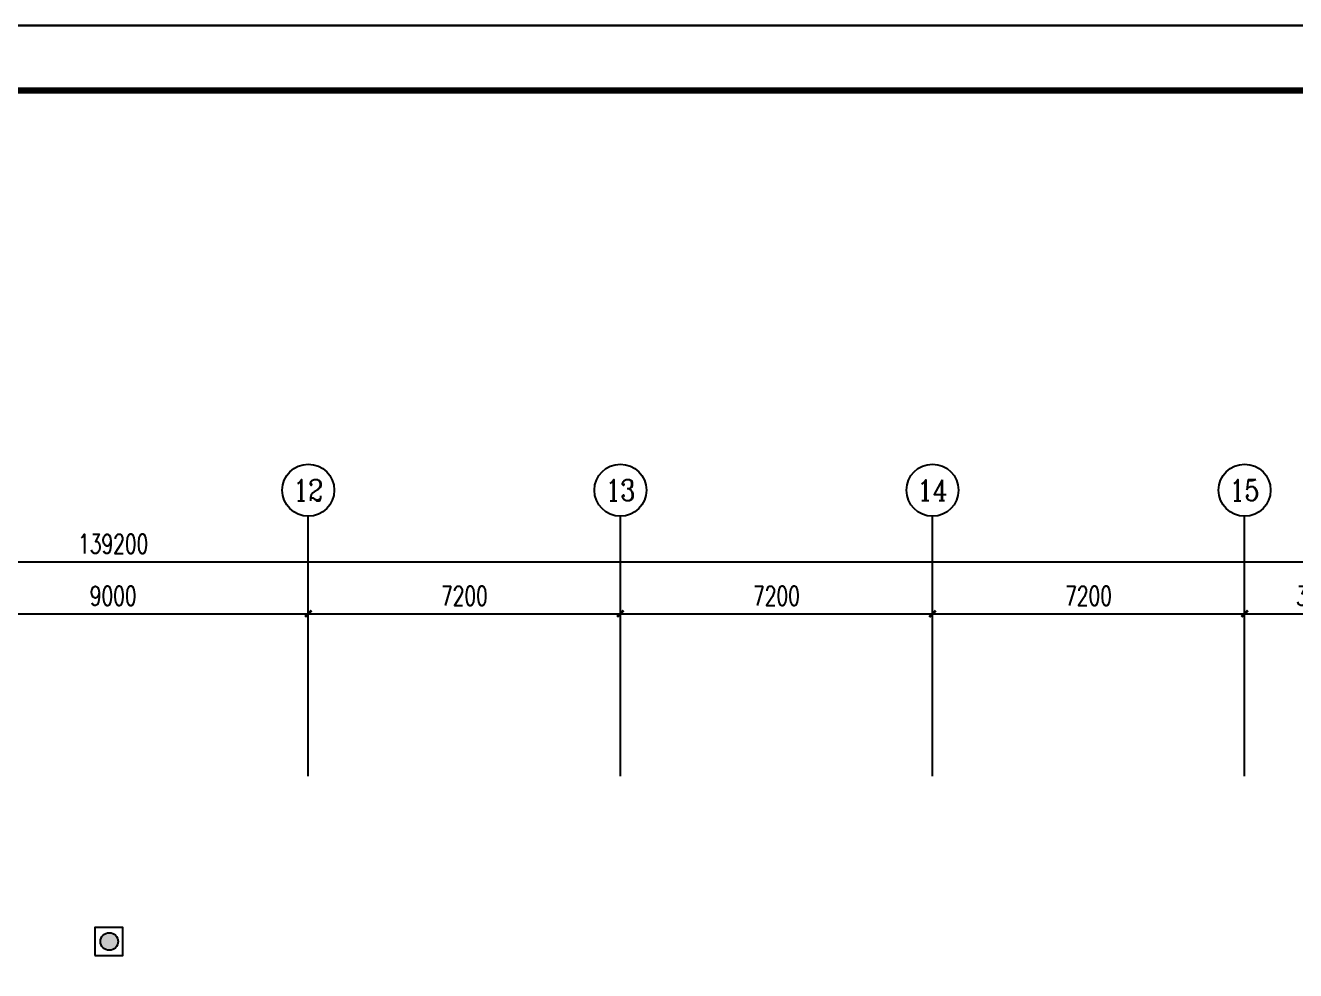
# Model space of a CAD drawing. Extents: x 1398449 to 2142961, y 256969 to 1032940.
# Drawn here: x 1586465 to 1615767, y 598607 to 620409 of the extents above; entities that cross this region are included whole.
import ezdxf
from ezdxf.enums import TextEntityAlignment as Align

# ---------------------------------------------------------------- set-up
doc = ezdxf.new("R2010")
doc.units = 0
doc.header["$LTSCALE"] = 1500
doc.header["$PDSIZE"] = 50
for name, color, linetype in [('1-建筑底图', 8, 'Continuous'), ('AXIS_TEXT', 7, 'Continuous'), ('BTTK', 7, 'Continuous'), ('PUB_TITLE', 4, 'Continuous'), ('党校-主楼（一期）参照$0$PUB_TITLE', 7, 'Continuous'), ('防火分区', 8, 'Continuous')]:
    doc.layers.add(name, color=color, linetype=linetype)
doc.layers.add('yichutu', color=7, linetype='Continuous', true_color=0xffffff, plot=False)
doc.styles.add('_TCH_AXIS', font='COMPLEX', dxfattribs={"bigfont": 'GBCBIG'})
doc.styles.add('_TCH_DIM_T3', font='SIMPLEX', dxfattribs={"width": 0.705882, "bigfont": 'GBCBIG'})
doc.styles.add('COMPLEX', font='COMPLEX')
doc.styles.add('HZ(TK)', font='geniso.shx', dxfattribs={"width": 0.9, "bigfont": 'hztxt.shx'})
doc.styles.get("Standard").update_dxf_attribs({"font": 'gbeitc.shx', "bigfont": 'gbcbig.shx'})
doc.linetypes.add('JIEDI', pattern='A,1.25,-0.25,0.25,-0.25,0.625,["/",Standard,S=0.6,R=0,X=0,Y=-0.3],0.625,-0.25,0.25,-0.25', length=4)
doc.dimstyles.new('_TCH_ARCH&&150', dxfattribs={"dimtxt": 446.25, "dimasz": 150, "dimexe": 375, "dimexo": 450, "dimgap": 189.375, "dimtad": 1, "dimdec": 0, "dimzin": 0, "dimdsep": 46, "dimtxsty": '_TCH_DIM_T3', "dimblk": 'ARCHTICK', "dimcen": 0.09, "dimclrt": 7, "dimazin": 2, "dimtfac": 1, "dimtdec": 0, "dimtix": 1, "dimtmove": 2, "dimatfit": 3, "dimfxl": 1, "dimtolj": 1, "dimtzin": 0, "dimarcsym": 0})

# ---------------------------------------------------------------- blocks, each defined once
blk = doc.blocks.new('A$C2CDD3BEF')
at = {"layer": '防火分区'}
h = blk.add_hatch(color=7, dxfattribs=at)
h.dxf.hatch_style = 1
edge = h.paths.add_edge_path()
edge.add_arc((460, 446), 282, 0, 360)
at = {"layer": '防火分区', "color": 7}
blk.add_lwpolyline([(0, 0), (900, 0), (900, 900), (0, 900)], close=True, dxfattribs=at)
blk.add_circle((460, 446), 282, dxfattribs=at)
blk = doc.blocks.new('_ArchTick')
at = {"color": 0, "linetype": 'ByBlock', "const_width": 0.4}
blk.add_lwpolyline([(-0.5, -0.5), (0.5, 0.5)], dxfattribs=at)
blk = doc.blocks.new('*D380')
at = {"layer": '1-建筑底图', "color": 0, "lineweight": -2, "transparency": 16777216}
for p, q in [((64900, 41881), (64900, 45556)), ((73900, 41881), (73900, 45556)), ((64900, 45181), (73900, 45181))]:
    blk.add_line(p, q, dxfattribs=at)
at = {"layer": 'Defpoints', "color": 0}
for p in [(73900, 45181), (64900, 41431), (73900, 41431)]:
    blk.add_point(p, dxfattribs=at)
at = {"layer": '1-建筑底图', "color": 0, "lineweight": -2, "transparency": 16777216, "xscale": 150, "yscale": 150, "zscale": 150, "rotation": 180}
blk.add_blockref('_ArchTick', (64900, 45181), dxfattribs=at)
at = {"layer": '1-建筑底图', "color": 0, "lineweight": -2, "transparency": 16777216, "xscale": 150, "yscale": 150, "zscale": 150}
blk.add_blockref('_ArchTick', (73900, 45181), dxfattribs=at)
at = {"layer": '1-建筑底图', "color": 7, "transparency": 16777216, "insert": (69400, 45593), "char_height": 446.2, "attachment_point": 5, "style": '_TCH_DIM_T3'}
blk.add_mtext('\\A1;9000', dxfattribs=at)
blk = doc.blocks.new('*D381')
at = {"layer": '1-建筑底图', "color": 0, "lineweight": -2, "transparency": 16777216}
for p, q in [((73900, 41881), (73900, 45556)), ((81100, 41881), (81100, 45556)), ((73900, 45181), (81100, 45181))]:
    blk.add_line(p, q, dxfattribs=at)
at = {"layer": 'Defpoints', "color": 0}
for p in [(81100, 45181), (73900, 41431), (81100, 41431)]:
    blk.add_point(p, dxfattribs=at)
at = {"layer": '1-建筑底图', "color": 0, "lineweight": -2, "transparency": 16777216, "xscale": 150, "yscale": 150, "zscale": 150, "rotation": 180}
blk.add_blockref('_ArchTick', (73900, 45181), dxfattribs=at)
at = {"layer": '1-建筑底图', "color": 0, "lineweight": -2, "transparency": 16777216, "xscale": 150, "yscale": 150, "zscale": 150}
blk.add_blockref('_ArchTick', (81100, 45181), dxfattribs=at)
at = {"layer": '1-建筑底图', "color": 7, "transparency": 16777216, "insert": (77500, 45593), "char_height": 446.2, "attachment_point": 5, "style": '_TCH_DIM_T3'}
blk.add_mtext('\\A1;7200', dxfattribs=at)
blk = doc.blocks.new('*D382')
at = {"layer": '1-建筑底图', "color": 0, "lineweight": -2, "transparency": 16777216}
for p, q in [((81100, 41881), (81100, 45556)), ((88300, 41881), (88300, 45556)), ((81100, 45181), (88300, 45181))]:
    blk.add_line(p, q, dxfattribs=at)
at = {"layer": 'Defpoints', "color": 0}
for p in [(88300, 45181), (81100, 41431), (88300, 41431)]:
    blk.add_point(p, dxfattribs=at)
at = {"layer": '1-建筑底图', "color": 0, "lineweight": -2, "transparency": 16777216, "xscale": 150, "yscale": 150, "zscale": 150, "rotation": 180}
blk.add_blockref('_ArchTick', (81100, 45181), dxfattribs=at)
at = {"layer": '1-建筑底图', "color": 0, "lineweight": -2, "transparency": 16777216, "xscale": 150, "yscale": 150, "zscale": 150}
blk.add_blockref('_ArchTick', (88300, 45181), dxfattribs=at)
at = {"layer": '1-建筑底图', "color": 7, "transparency": 16777216, "insert": (84700, 45593), "char_height": 446.2, "attachment_point": 5, "style": '_TCH_DIM_T3'}
blk.add_mtext('\\A1;7200', dxfattribs=at)
blk = doc.blocks.new('*D383')
at = {"layer": '1-建筑底图', "color": 0, "lineweight": -2, "transparency": 16777216}
for p, q in [((88300, 41881), (88300, 45556)), ((95500, 41881), (95500, 45556)), ((88300, 45181), (95500, 45181))]:
    blk.add_line(p, q, dxfattribs=at)
at = {"layer": 'Defpoints', "color": 0}
for p in [(95500, 45181), (88300, 41431), (95500, 41431)]:
    blk.add_point(p, dxfattribs=at)
at = {"layer": '1-建筑底图', "color": 0, "lineweight": -2, "transparency": 16777216, "xscale": 150, "yscale": 150, "zscale": 150, "rotation": 180}
blk.add_blockref('_ArchTick', (88300, 45181), dxfattribs=at)
at = {"layer": '1-建筑底图', "color": 0, "lineweight": -2, "transparency": 16777216, "xscale": 150, "yscale": 150, "zscale": 150}
blk.add_blockref('_ArchTick', (95500, 45181), dxfattribs=at)
at = {"layer": '1-建筑底图', "color": 7, "transparency": 16777216, "insert": (91900, 45593), "char_height": 446.2, "attachment_point": 5, "style": '_TCH_DIM_T3'}
blk.add_mtext('\\A1;7200', dxfattribs=at)
blk = doc.blocks.new('*D384')
at = {"layer": '1-建筑底图', "color": 0, "lineweight": -2, "transparency": 16777216}
for p, q in [((95500, 41881), (95500, 45556)), ((98950, 41881), (98950, 45556)), ((95500, 45181), (98950, 45181))]:
    blk.add_line(p, q, dxfattribs=at)
at = {"layer": 'Defpoints', "color": 0}
for p in [(98950, 45181), (95500, 41431), (98950, 41431)]:
    blk.add_point(p, dxfattribs=at)
at = {"layer": '1-建筑底图', "color": 0, "lineweight": -2, "transparency": 16777216, "xscale": 150, "yscale": 150, "zscale": 150, "rotation": 180}
blk.add_blockref('_ArchTick', (95500, 45181), dxfattribs=at)
at = {"layer": '1-建筑底图', "color": 0, "lineweight": -2, "transparency": 16777216, "xscale": 150, "yscale": 150, "zscale": 150}
blk.add_blockref('_ArchTick', (98950, 45181), dxfattribs=at)
at = {"layer": '1-建筑底图', "color": 7, "transparency": 16777216, "insert": (97225, 45593), "char_height": 446.2, "attachment_point": 5, "style": '_TCH_DIM_T3'}
blk.add_mtext('\\A1;3450', dxfattribs=at)
blk = doc.blocks.new('*D392')
at = {"layer": '1-建筑底图', "color": 0, "lineweight": -2, "transparency": 16777216}
for p, q in [((-200, 41881), (-200, 46756)), ((139000, 41881), (139000, 46756)), ((-200, 46381), (139000, 46381))]:
    blk.add_line(p, q, dxfattribs=at)
at = {"layer": 'Defpoints', "color": 0}
for p in [(139000, 46381), (-200, 41431), (139000, 41431)]:
    blk.add_point(p, dxfattribs=at)
at = {"layer": '1-建筑底图', "color": 0, "lineweight": -2, "transparency": 16777216, "xscale": 150, "yscale": 150, "zscale": 150, "rotation": 180}
blk.add_blockref('_ArchTick', (-200, 46381), dxfattribs=at)
at = {"layer": '1-建筑底图', "color": 0, "lineweight": -2, "transparency": 16777216, "xscale": 150, "yscale": 150, "zscale": 150}
blk.add_blockref('_ArchTick', (139000, 46381), dxfattribs=at)
at = {"layer": '1-建筑底图', "color": 7, "transparency": 16777216, "insert": (69400, 46793), "char_height": 446.2, "attachment_point": 5, "style": '_TCH_DIM_T3'}
blk.add_mtext('\\A1;139200', dxfattribs=at)
blk = doc.blocks.new('_AXISO')
blk.add_circle((0, 0), 0.5)
at = {"layer": 'AXIS_TEXT', "style": 'COMPLEX', "width": 1.041667}
blk.add_attdef('A', text='', height=0.56, dxfattribs=at).set_placement((-0.25, -0.28), (0.25, -0.28), align=Align.FIT)
blk = doc.blocks.new('vhtemplate_2020年新竖式图框_A1_1_2', base_point=(-420.5, 0))
at = {"layer": 'PUB_TITLE', "color": 7}
blk.add_lwpolyline([(-420.5, 594), (841, 594), (841, 0), (-420.5, 0)], close=True, dxfattribs=at)
at = {"layer": 'PUB_TITLE', "const_width": 1}
blk.add_lwpolyline([(-395.5, 10), (831, 10), (831, 584), (-395.5, 584)], close=True, dxfattribs=at)
at = {"layer": 'BTTK', "color": 4, "style": 'HZ(TK)', "width": 0.9}
for tag, p in [('合作单位', (796, 511.5)), ('建设单位', (796, 209.5)), ('工程名称', (796, 176.5)), ('子项名称', (806, 160)), ('图纸名称', (796, 141))]:
    blk.add_attdef(tag, text='', height=3.5, dxfattribs=at).set_placement(p, align=Align.MIDDLE_CENTER)
for tag, p in [('注册证书号', (808.5, 309.01)), ('注册印章号', (808.5, 301.01)), ('设计号', (806, 193)), ('图别', (789.75, 34)), ('图号', (822.25, 34)), ('版本号', (789.75, 26)), ('日期', (822.25, 26))]:
    blk.add_attdef(tag, text='', height=3.5, dxfattribs=at).set_placement(p, align=Align.MIDDLE)
blk = doc.blocks.new('yct-1261-594-189225-89100-150-1004.0')
at = {"layer": 'yichutu', "color": 7, "true_color": 0xffffff}
blk.add_lwpolyline([(0, 0), (0, 89100), (189225, 89100), (189225, 0)], close=True, dxfattribs=at)
blk = doc.blocks.new('1-三层建筑底图')
at = {"layer": '1-建筑底图'}
for p, q in [((73900, 41430.7), (73900, 47430.7)), ((81100, 41430.7), (81100, 47430.7)), ((88300, 41430.7), (88300, 47430.7)), ((95500, 41430.7), (95500, 47430.7))]:
    blk.add_line(p, q, dxfattribs=at)
ref = blk.add_blockref('_AXISO', (73900, 48030.7), dxfattribs=dict(at, xscale=1200, yscale=1200, zscale=1200))
ref.add_attrib('A', '12', dxfattribs={"layer": 'AXIS_TEXT', "height": 492.67, "style": '_TCH_AXIS'}).set_placement((73559.8, 47784.3), (74240.2, 47784.3), align=Align.FIT)
ref = blk.add_blockref('_AXISO', (81100, 48030.7), dxfattribs=dict(at, xscale=1200, yscale=1200, zscale=1200))
ref.add_attrib('A', '13', dxfattribs={"layer": 'AXIS_TEXT', "height": 492.67, "style": '_TCH_AXIS'}).set_placement((80759.8, 47784.3), (81440.2, 47784.3), align=Align.FIT)
ref = blk.add_blockref('_AXISO', (88300, 48030.7), dxfattribs=dict(at, xscale=1200, yscale=1200, zscale=1200))
ref.add_attrib('A', '14', dxfattribs={"layer": 'AXIS_TEXT', "height": 471.11, "style": '_TCH_AXIS'}).set_placement((87952.3, 47795.1), (88647.7, 47795.1), align=Align.FIT)
ref = blk.add_blockref('_AXISO', (95500, 48030.7), dxfattribs=dict(at, xscale=1200, yscale=1200, zscale=1200))
ref.add_attrib('A', '15', dxfattribs={"layer": 'AXIS_TEXT', "height": 492.67, "style": '_TCH_AXIS'}).set_placement((95159.8, 47784.3), (95840.2, 47784.3), align=Align.FIT)
at = {"layer": '1-建筑底图', "xscale": 0.7200000000000001, "yscale": 0.7200000000000001, "zscale": 0.7200000000000001}
blk.add_blockref('A$C2CDD3BEF', (68977.8, 37299.2), dxfattribs=at)
at = {"layer": '1-建筑底图'}
for p1, p2, distance, picture, middle in [((-200, 41430.7), (139000, 41430.7), 4950, '*D392', (69400, 46793.2)), ((64900, 41430.7), (73900, 41430.7), 3750, '*D380', (69400, 45593.2)), ((73900, 41430.7), (81100, 41430.7), 3750, '*D381', (77500, 45593.2)), ((81100, 41430.7), (88300, 41430.7), 3750, '*D382', (84700, 45593.2)), ((88300, 41430.7), (95500, 41430.7), 3750, '*D383', (91900, 45593.2)), ((95500, 41430.7), (98950, 41430.7), 3750, '*D384', (97225, 45593.2))]:
    dim = blk.add_aligned_dim(p1=p1, p2=p2, distance=distance, dimstyle='_TCH_ARCH&&150', dxfattribs=at)
    dim.commit()
    dim.dimension.update_dxf_attribs({"geometry": picture, "text_midpoint": middle})

msp = doc.modelspace()

# ---------------------------------------------------------------- linework, layer by layer
at = {"layer": '党校-主楼（一期）参照$0$PUB_TITLE'}
msp.add_lwpolyline([(1498789.3, 531309.5), (1687939.3, 531309.5), (1687939.3, 620409.5), (1498789.3, 620409.5)], close=True, dxfattribs=at)
at = {"layer": '党校-主楼（一期）参照$0$PUB_TITLE', "const_width": 150}
msp.add_lwpolyline([(1502539.3, 532809.5), (1686439.3, 532809.5), (1686439.3, 618909.5), (1502539.3, 618909.5)], close=True, dxfattribs=at)

# ---------------------------------------------------------------- block references
at = {"xscale": 150, "yscale": 150, "zscale": 150}
msp.add_blockref('vhtemplate_2020年新竖式图框_A1_1_2', (1498714.3, 531309.5), dxfattribs=at)
at = {"layer": '1-建筑底图', "linetype": 'JIEDI'}
msp.add_blockref('1-三层建筑底图', (1519091, 561657.6), dxfattribs=at)
at = {"layer": 'yichutu'}
msp.add_blockref('yct-1261-594-189225-89100-150-1004.0', (1498714.3, 531309.5), dxfattribs=at)

doc.saveas('drawing.dxf')
